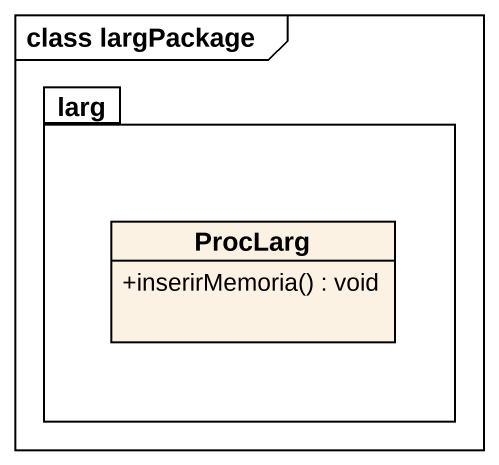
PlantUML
@startuml
mainframe class largPackage
hide circle
hide empty members
skinparam classAttributeIconSize 0
package larg {
  class ProcLarg {
    +inserirMemoria() : void
  }
}
@enduml
